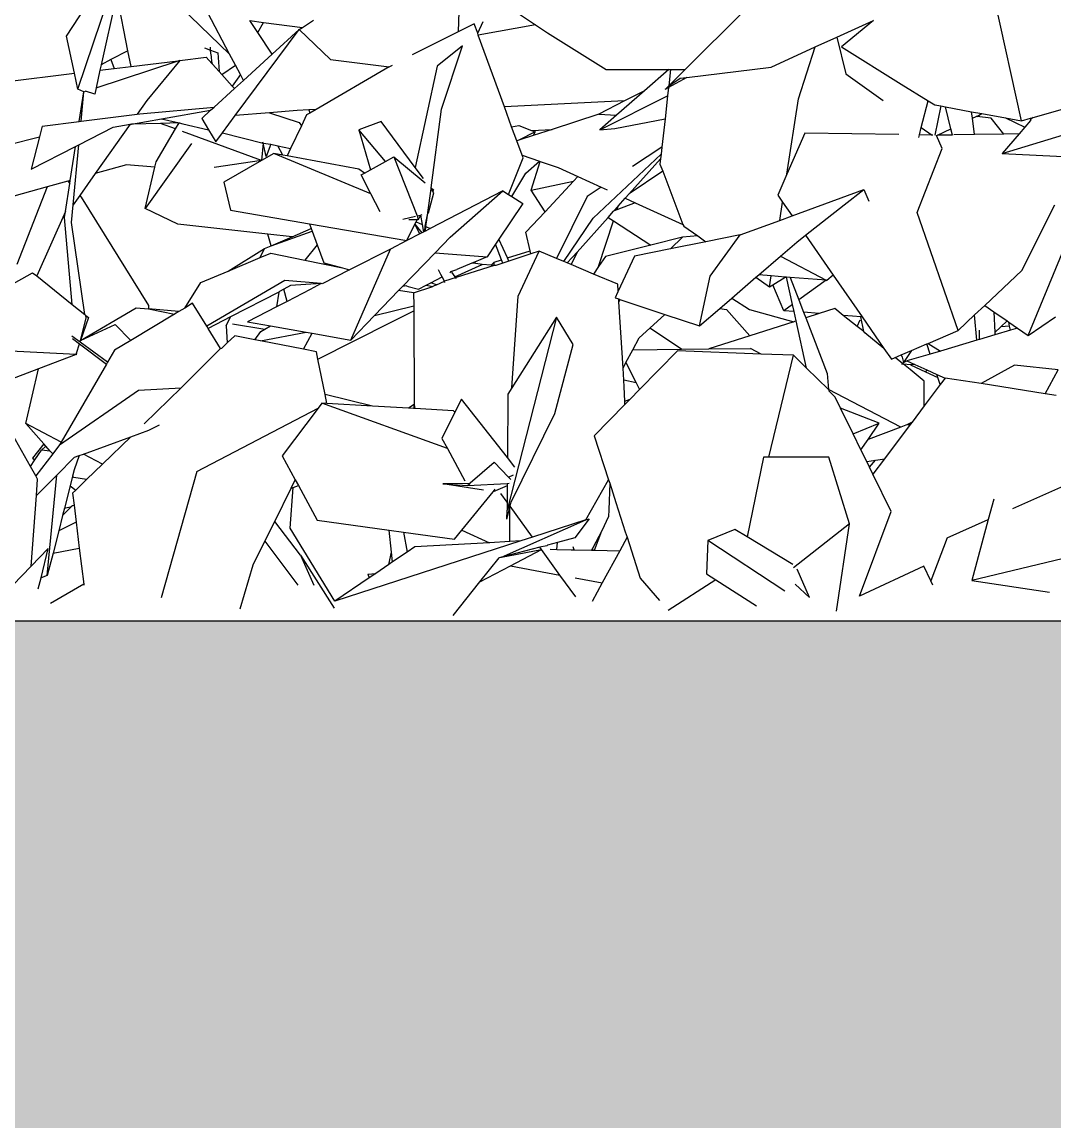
# Model space of a CAD drawing. Header units: metres. Extents: x -175 to 101, y -7 to 93.
# Drawn here: x 9.3004 to 9.348, y 0.7757 to 0.8264 of the extents above; entities that cross this region are included whole.
import ezdxf

# ---------------------------------------------------------------- set-up
doc = ezdxf.new("R2010")
doc.units = ezdxf.units.M

# ---------------------------------------------------------------- blocks, each defined once
blk = doc.blocks.new('caja1')
at = {"true_color": 0xffffff}
h = blk.add_hatch(color=7, dxfattribs=at)
h.dxf.hatch_style = 1
h.paths.add_polyline_path([(-5.701762, 1.398779), (-6.201762, 1.398779), (-6.201762, 1.348779), (-6.181762, 1.348779), (-5.721762, 1.348779), (-5.701762, 1.348779)])
h.paths.add_polyline_path([(-5.721762, 1.348779), (-6.181762, 1.348779), (-6.181762, 1.148779), (-5.721762, 1.148779)])
h.paths.add_polyline_path([(-6.12612, 1.213515), (-6.120943, 1.209542), (-6.11697, 1.204364), (-6.114472, 1.198335), (-6.11362, 1.191864), (-6.114472, 1.185394), (-6.11697, 1.179364), (-6.120943, 1.174186), (-6.12612, 1.170214), (-6.13215, 1.167716), (-6.13862, 1.166864), (-6.145091, 1.167716), (-6.15112, 1.170214), (-6.156298, 1.174186), (-6.160271, 1.179364), (-6.162768, 1.185394), (-6.16362, 1.191864), (-6.162768, 1.198335), (-6.160271, 1.204364), (-6.156298, 1.209542), (-6.15112, 1.213515), (-6.145091, 1.216012), (-6.13862, 1.216864), (-6.13215, 1.216012)], flags=16)
h.paths.add_polyline_path([(-6.127717, 1.20797), (-6.124048, 1.204631), (-6.121369, 1.200457), (-6.119861, 1.195732), (-6.119628, 1.190777), (-6.120685, 1.185931), (-6.12296, 1.181524), (-6.126299, 1.177856), (-6.130473, 1.175176), (-6.135198, 1.173669), (-6.140153, 1.173435), (-6.144999, 1.174492), (-6.149406, 1.176768), (-6.153074, 1.180106), (-6.155754, 1.18428), (-6.157261, 1.189005), (-6.157495, 1.19396), (-6.156438, 1.198806), (-6.154162, 1.203213), (-6.150824, 1.206882), (-6.14665, 1.209561), (-6.141925, 1.211069), (-6.13697, 1.211302), (-6.132124, 1.210245)], flags=0)
blk.add_line((-6.201762, 1.398779), (-5.701762, 1.398779))
blk = doc.blocks.new('verdurita}')
for p, q in [((-6.122394, 0.851111), (-6.12028, 0.857375)), ((-6.120176, 0.857347), (-6.115398, 0.852724)), ((-6.122925, 0.85355), (-6.120837, 0.856747)), ((-6.120592, 0.855485), (-6.121318, 0.852236)), ((-6.120086, 0.852881), (-6.120592, 0.855485)), ((-6.078875, 0.849644), (-6.080092, 0.855144)), ((-6.115398, 0.852724), (-6.116404, 0.854628)), ((-6.104828, 0.854689), (-6.104856, 0.853755)), ((-6.102353, 0.854781), (-6.101282, 0.854076)), ((-6.094383, 0.852017), (-6.091653, 0.854736)), ((-6.114096, 0.853719), (-6.114461, 0.85427)), ((-6.114461, 0.85427), (-6.11383, 0.854189)), ((-6.114096, 0.853719), (-6.11383, 0.854189)), ((-6.11383, 0.854189), (-6.112037, 0.853958)), ((-6.112183, 0.853863), (-6.112037, 0.853958)), ((-6.112037, 0.853958), (-6.111524, 0.854293)), ((-6.104121, 0.854122), (-6.104856, 0.853755)), ((-6.103953, 0.853687), (-6.104121, 0.854122)), ((-6.103953, 0.853687), (-6.103696, 0.854223)), ((-6.101282, 0.854076), (-6.10393, 0.853598)), ((-6.101282, 0.854076), (-6.10073, 0.853712)), ((-6.087398, 0.853505), (-6.085706, 0.854278)), ((-6.085706, 0.854278), (-6.087179, 0.853058)), ((-6.122553, 0.851838), (-6.122925, 0.85355)), ((-6.115138, 0.849887), (-6.112183, 0.853863)), ((-6.113435, 0.85272), (-6.114096, 0.853719)), ((-6.113435, 0.85272), (-6.112183, 0.853863)), ((-6.112183, 0.853863), (-6.110742, 0.852483)), ((-6.104856, 0.853755), (-6.106978, 0.852696)), ((-6.10393, 0.853598), (-6.103953, 0.853687)), ((-6.102716, 0.8503), (-6.10393, 0.853598)), ((-6.10073, 0.853712), (-6.098035, 0.85201)), ((-6.088383, 0.853055), (-6.087398, 0.853505)), ((-6.087398, 0.853505), (-6.086975, 0.851814)), ((-6.120086, 0.852881), (-6.120881, 0.852473)), ((-6.119945, 0.852154), (-6.120086, 0.852881)), ((-6.116553, 0.85301), (-6.116283, 0.852909)), ((-6.116283, 0.852909), (-6.116274, 0.853038)), ((-6.116264, 0.852767), (-6.116283, 0.852909)), ((-6.116283, 0.852909), (-6.115934, 0.852777)), ((-6.104653, 0.853107), (-6.105821, 0.852162)), ((-6.105618, 0.850178), (-6.104653, 0.853107)), ((-6.090426, 0.852122), (-6.088383, 0.853055)), ((-6.089158, 0.850655), (-6.088383, 0.853055)), ((-6.087179, 0.853058), (-6.084417, 0.851342)), ((-6.121556, 0.851172), (-6.117765, 0.852419)), ((-6.120881, 0.852473), (-6.121318, 0.852236)), ((-6.120881, 0.852473), (-6.120726, 0.85206)), ((-6.119945, 0.852154), (-6.117765, 0.852419)), ((-6.117695, 0.852427), (-6.119211, 0.850587)), ((-6.117765, 0.852419), (-6.117678, 0.852448)), ((-6.117695, 0.852427), (-6.116475, 0.852576)), ((-6.117678, 0.852448), (-6.117695, 0.852427)), ((-6.116475, 0.852576), (-6.116211, 0.852285)), ((-6.116237, 0.852621), (-6.116264, 0.852767)), ((-6.116212, 0.85237), (-6.116237, 0.852621)), ((-6.115934, 0.852777), (-6.115884, 0.851925)), ((-6.115126, 0.85221), (-6.115398, 0.852724)), ((-6.114758, 0.851513), (-6.113435, 0.85272)), ((-6.110742, 0.852483), (-6.108032, 0.852133)), ((-6.121375, 0.851981), (-6.121556, 0.851172)), ((-6.121318, 0.852236), (-6.121375, 0.851981)), ((-6.121375, 0.851981), (-6.120726, 0.85206)), ((-6.120726, 0.85206), (-6.119945, 0.852154)), ((-6.116193, 0.852265), (-6.116212, 0.85237)), ((-6.116211, 0.852285), (-6.116193, 0.852265)), ((-6.116193, 0.852265), (-6.115884, 0.851925)), ((-6.115884, 0.851925), (-6.115758, 0.851786)), ((-6.115758, 0.851786), (-6.115126, 0.85221)), ((-6.114899, 0.851779), (-6.115126, 0.85221)), ((-6.108032, 0.852133), (-6.111411, 0.85017)), ((-6.108032, 0.852133), (-6.107877, 0.852216)), ((-6.105821, 0.852162), (-6.106832, 0.847498)), ((-6.098035, 0.85201), (-6.095142, 0.852015)), ((-6.095142, 0.852015), (-6.096263, 0.851034)), ((-6.095145, 0.851257), (-6.094383, 0.852017)), ((-6.095061, 0.852016), (-6.095145, 0.851257)), ((-6.095142, 0.852015), (-6.095061, 0.852016)), ((-6.095061, 0.852016), (-6.094383, 0.852017)), ((-6.094305, 0.851651), (-6.090426, 0.852122)), ((-6.125759, 0.851449), (-6.122553, 0.851838)), ((-6.122394, 0.851111), (-6.122553, 0.851838)), ((-6.115758, 0.851786), (-6.115274, 0.851252)), ((-6.114899, 0.851779), (-6.115274, 0.851252)), ((-6.115169, 0.851137), (-6.114758, 0.851513)), ((-6.114758, 0.851513), (-6.114899, 0.851779)), ((-6.094305, 0.851651), (-6.095154, 0.851178)), ((-6.095145, 0.851257), (-6.094611, 0.851614)), ((-6.094611, 0.851614), (-6.094305, 0.851651)), ((-6.086975, 0.851814), (-6.085247, 0.850588)), ((-6.122115, 0.850988), (-6.122394, 0.851111)), ((-6.122328, 0.849616), (-6.122115, 0.850988)), ((-6.122243, 0.849627), (-6.122115, 0.850988)), ((-6.122115, 0.850988), (-6.122049, 0.85101)), ((-6.12162, 0.850884), (-6.122049, 0.85101)), ((-6.121556, 0.851172), (-6.12162, 0.850884)), ((-6.11611, 0.850279), (-6.115169, 0.851137)), ((-6.115274, 0.851252), (-6.115169, 0.851137)), ((-6.096263, 0.851034), (-6.097547, 0.84991)), ((-6.096263, 0.851034), (-6.097177, 0.850563)), ((-6.095314, 0.851088), (-6.095145, 0.851257)), ((-6.095154, 0.851178), (-6.095314, 0.851088)), ((-6.095154, 0.851178), (-6.095196, 0.850799)), ((-6.084417, 0.851342), (-6.083186, 0.850577)), ((-6.119211, 0.850587), (-6.119656, 0.849956)), ((-6.097177, 0.850563), (-6.102716, 0.8503)), ((-6.097177, 0.850563), (-6.098366, 0.849951)), ((-6.098326, 0.849229), (-6.095196, 0.850799)), ((-6.095196, 0.850799), (-6.095314, 0.849738)), ((-6.089695, 0.847191), (-6.089158, 0.850655)), ((-6.083496, 0.849347), (-6.083186, 0.850577)), ((-6.083186, 0.850577), (-6.082875, 0.850384)), ((-6.082875, 0.850384), (-6.082595, 0.850333)), ((-6.078338, 0.8498), (-6.075904, 0.850504)), ((-6.122243, 0.849627), (-6.119656, 0.849956)), ((-6.119656, 0.849956), (-6.119539, 0.849971)), ((-6.119539, 0.849971), (-6.11611, 0.850279)), ((-6.118535, 0.849739), (-6.116271, 0.850132)), ((-6.116683, 0.849756), (-6.116271, 0.850132)), ((-6.116271, 0.850132), (-6.11611, 0.850279)), ((-6.11573, 0.849091), (-6.115138, 0.849887)), ((-6.11355, 0.850022), (-6.115138, 0.849887)), ((-6.112285, 0.85013), (-6.11355, 0.850022)), ((-6.11355, 0.850022), (-6.112192, 0.849565)), ((-6.111746, 0.850155), (-6.112285, 0.85013)), ((-6.111844, 0.84992), (-6.112083, 0.849421)), ((-6.111695, 0.85), (-6.111844, 0.84992)), ((-6.111411, 0.85017), (-6.111746, 0.850155)), ((-6.111746, 0.850155), (-6.111695, 0.85)), ((-6.111411, 0.85017), (-6.111695, 0.85)), ((-6.106102, 0.846558), (-6.105618, 0.850178)), ((-6.102389, 0.849378), (-6.102716, 0.8503)), ((-6.098366, 0.849951), (-6.100517, 0.849254)), ((-6.098366, 0.849951), (-6.097547, 0.84991)), ((-6.097547, 0.84991), (-6.098326, 0.849229)), ((-6.082595, 0.850333), (-6.082878, 0.848979)), ((-6.082595, 0.850333), (-6.082384, 0.850293)), ((-6.082136, 0.849284), (-6.082384, 0.850293)), ((-6.082384, 0.850293), (-6.081175, 0.85007)), ((-6.081135, 0.849769), (-6.081175, 0.85007)), ((-6.081175, 0.85007), (-6.080697, 0.849981)), ((-6.081135, 0.849769), (-6.080967, 0.84985)), ((-6.080935, 0.849847), (-6.080967, 0.84985)), ((-6.080935, 0.849847), (-6.080697, 0.849981)), ((-6.080276, 0.849774), (-6.080935, 0.849847)), ((-6.080697, 0.849981), (-6.079607, 0.84978)), ((-6.124038, 0.849398), (-6.124163, 0.848908)), ((-6.124038, 0.849398), (-6.122328, 0.849616)), ((-6.122345, 0.848544), (-6.120763, 0.849353)), ((-6.122328, 0.849616), (-6.122243, 0.849627)), ((-6.119987, 0.849487), (-6.121591, 0.847213)), ((-6.120763, 0.849353), (-6.119987, 0.849487)), ((-6.119987, 0.849487), (-6.11992, 0.849499)), ((-6.11992, 0.849499), (-6.118535, 0.849739)), ((-6.118588, 0.849531), (-6.11992, 0.849499)), ((-6.117727, 0.849552), (-6.118588, 0.849531)), ((-6.117889, 0.849274), (-6.118588, 0.849531)), ((-6.118535, 0.849739), (-6.117727, 0.849552)), ((-6.117889, 0.849274), (-6.117727, 0.849552)), ((-6.117727, 0.849552), (-6.117559, 0.849514)), ((-6.117559, 0.849514), (-6.116374, 0.84924)), ((-6.116683, 0.849756), (-6.116374, 0.84924)), ((-6.112083, 0.849421), (-6.112588, 0.848365)), ((-6.112192, 0.849565), (-6.112083, 0.849421)), ((-6.1084, 0.849616), (-6.109438, 0.849236)), ((-6.106832, 0.847498), (-6.1084, 0.849616)), ((-6.102389, 0.849378), (-6.102061, 0.84943)), ((-6.102151, 0.848725), (-6.102389, 0.849378)), ((-6.102061, 0.84943), (-6.101478, 0.849203)), ((-6.097625, 0.8493), (-6.095314, 0.849738)), ((-6.095314, 0.849738), (-6.09546, 0.848435)), ((-6.083585, 0.848997), (-6.083496, 0.849347)), ((-6.083496, 0.849347), (-6.082988, 0.848987)), ((-6.081034, 0.849013), (-6.081135, 0.849769)), ((-6.079695, 0.849035), (-6.080276, 0.849774)), ((-6.079761, 0.848138), (-6.07448, 0.849765)), ((-6.079607, 0.84978), (-6.078715, 0.84936)), ((-6.079607, 0.84978), (-6.078875, 0.849644)), ((-6.078715, 0.84936), (-6.078983, 0.849047)), ((-6.078875, 0.849644), (-6.078463, 0.849763)), ((-6.078455, 0.849663), (-6.078715, 0.84936)), ((-6.078463, 0.849763), (-6.078338, 0.8498)), ((-6.078463, 0.849763), (-6.078459, 0.849711)), ((-6.078338, 0.8498), (-6.078459, 0.849711)), ((-6.078459, 0.849711), (-6.078455, 0.849663)), ((-6.125621, 0.848547), (-6.124163, 0.848908)), ((-6.124163, 0.848908), (-6.124542, 0.84742)), ((-6.118792, 0.847763), (-6.117889, 0.849274)), ((-6.113931, 0.847816), (-6.117566, 0.849155)), ((-6.116374, 0.84924), (-6.116037, 0.848678)), ((-6.116037, 0.848678), (-6.11573, 0.849091)), ((-6.11573, 0.849091), (-6.113851, 0.848614)), ((-6.108213, 0.847771), (-6.109438, 0.849236)), ((-6.109438, 0.849236), (-6.108906, 0.847387)), ((-6.101301, 0.849135), (-6.102064, 0.848753)), ((-6.101395, 0.84897), (-6.102064, 0.848753)), ((-6.101478, 0.849203), (-6.100517, 0.849254)), ((-6.101478, 0.849203), (-6.101301, 0.849135)), ((-6.100517, 0.849254), (-6.101395, 0.84897)), ((-6.101301, 0.849135), (-6.101395, 0.84897)), ((-6.098326, 0.849229), (-6.097625, 0.8493)), ((-6.088871, 0.849086), (-6.089695, 0.847191)), ((-6.084527, 0.849013), (-6.088871, 0.849086)), ((-6.083614, 0.848881), (-6.083585, 0.848997)), ((-6.082988, 0.848987), (-6.083585, 0.848997)), ((-6.082957, 0.848986), (-6.082988, 0.848987)), ((-6.082797, 0.84897), (-6.082753, 0.848985)), ((-6.082539, 0.848371), (-6.082797, 0.84897)), ((-6.082753, 0.848985), (-6.082136, 0.849284)), ((-6.082063, 0.848986), (-6.082753, 0.848985)), ((-6.082063, 0.848986), (-6.082136, 0.849284)), ((-6.081034, 0.849013), (-6.082001, 0.848997)), ((-6.079695, 0.849035), (-6.081034, 0.849013)), ((-6.078983, 0.849047), (-6.079761, 0.848138)), ((-6.078983, 0.849047), (-6.079695, 0.849035)), ((-6.124542, 0.84742), (-6.122507, 0.848461)), ((-6.12275, 0.846893), (-6.122507, 0.848461)), ((-6.122607, 0.845773), (-6.122345, 0.848544)), ((-6.122507, 0.848461), (-6.122345, 0.848544)), ((-6.117156, 0.848606), (-6.119291, 0.845606)), ((-6.113851, 0.848614), (-6.113931, 0.847816)), ((-6.113851, 0.848614), (-6.113859, 0.848659)), ((-6.113715, 0.848008), (-6.113851, 0.848614)), ((-6.113851, 0.848614), (-6.113494, 0.848575)), ((-6.113494, 0.848575), (-6.113715, 0.848008)), ((-6.113494, 0.848575), (-6.113167, 0.848499)), ((-6.112935, 0.848061), (-6.113167, 0.848499)), ((-6.113167, 0.848499), (-6.112588, 0.848365)), ((-6.112588, 0.848365), (-6.11275, 0.848027)), ((-6.102064, 0.848753), (-6.102151, 0.848725)), ((-6.101908, 0.84806), (-6.102151, 0.848725)), ((-6.09546, 0.848435), (-6.096815, 0.847541)), ((-6.09546, 0.848435), (-6.095496, 0.848111)), ((-6.083685, 0.845417), (-6.082539, 0.848371)), ((-6.113931, 0.847816), (-6.116105, 0.847503)), ((-6.113931, 0.847816), (-6.11567, 0.846827)), ((-6.113364, 0.848139), (-6.113931, 0.847816)), ((-6.108877, 0.846275), (-6.113364, 0.848139)), ((-6.112935, 0.848061), (-6.113364, 0.848139)), ((-6.11275, 0.848027), (-6.112935, 0.848061)), ((-6.109433, 0.847423), (-6.11275, 0.848027)), ((-6.108213, 0.847771), (-6.107822, 0.847988)), ((-6.107822, 0.847988), (-6.106748, 0.845272)), ((-6.107822, 0.847988), (-6.106464, 0.84686)), ((-6.102529, 0.846248), (-6.101862, 0.847935)), ((-6.101908, 0.84806), (-6.101098, 0.847781)), ((-6.101862, 0.847935), (-6.101908, 0.84806)), ((-6.098632, 0.845157), (-6.095496, 0.848111)), ((-6.096964, 0.846286), (-6.095519, 0.847901)), ((-6.095519, 0.847901), (-6.095547, 0.847655)), ((-6.095496, 0.848111), (-6.095519, 0.847901)), ((-6.079761, 0.848138), (-6.076625, 0.847981)), ((-6.120147, 0.847612), (-6.121591, 0.847213)), ((-6.118849, 0.847518), (-6.120147, 0.847612)), ((-6.119291, 0.845606), (-6.118849, 0.847518)), ((-6.118849, 0.847518), (-6.118792, 0.847763)), ((-6.10918, 0.847235), (-6.109433, 0.847423)), ((-6.10918, 0.847235), (-6.108906, 0.847387)), ((-6.108906, 0.847387), (-6.108213, 0.847771)), ((-6.106456, 0.84699), (-6.106832, 0.847498)), ((-6.101736, 0.847242), (-6.101098, 0.847781)), ((-6.101491, 0.846445), (-6.101067, 0.847771)), ((-6.101098, 0.847781), (-6.101067, 0.847771)), ((-6.101067, 0.847771), (-6.100248, 0.847489)), ((-6.100248, 0.847489), (-6.099339, 0.847076)), ((-6.095421, 0.84733), (-6.096964, 0.846286)), ((-6.095547, 0.847655), (-6.095421, 0.84733)), ((-6.095421, 0.84733), (-6.094487, 0.844873)), ((-6.122866, 0.846861), (-6.123817, 0.846598)), ((-6.12275, 0.846893), (-6.122866, 0.846861)), ((-6.122866, 0.846861), (-6.122772, 0.846751)), ((-6.122772, 0.846751), (-6.12275, 0.846893)), ((-6.121591, 0.847213), (-6.122305, 0.846202)), ((-6.11567, 0.846827), (-6.115356, 0.845527)), ((-6.109333, 0.84715), (-6.10918, 0.847235)), ((-6.108877, 0.846275), (-6.109333, 0.84715)), ((-6.106464, 0.84686), (-6.10638, 0.84679)), ((-6.102386, 0.846156), (-6.101736, 0.847242)), ((-6.101491, 0.846445), (-6.099542, 0.846858)), ((-6.100847, 0.845458), (-6.099542, 0.846858)), ((-6.099542, 0.846858), (-6.099339, 0.847076)), ((-6.099339, 0.847076), (-6.098263, 0.846587)), ((-6.089695, 0.847191), (-6.090116, 0.846222)), ((-6.123817, 0.846598), (-6.125347, 0.846176)), ((-6.123817, 0.846598), (-6.125214, 0.843016)), ((-6.122973, 0.84546), (-6.122772, 0.846751)), ((-6.106253, 0.845427), (-6.106107, 0.846518)), ((-6.10623, 0.845399), (-6.105971, 0.846334)), ((-6.102801, 0.846422), (-6.106145, 0.844683)), ((-6.106107, 0.846518), (-6.106102, 0.846558)), ((-6.106027, 0.84641), (-6.106107, 0.846518)), ((-6.106102, 0.846558), (-6.105996, 0.84647)), ((-6.105996, 0.84647), (-6.106027, 0.84641)), ((-6.105971, 0.846334), (-6.106027, 0.84641)), ((-6.105221, 0.84428), (-6.102801, 0.846422)), ((-6.102801, 0.846422), (-6.102529, 0.846248)), ((-6.100847, 0.845458), (-6.101491, 0.846445)), ((-6.098263, 0.846587), (-6.098902, 0.846166)), ((-6.098263, 0.846587), (-6.097985, 0.846461)), ((-6.089455, 0.845268), (-6.086147, 0.846477)), ((-6.087055, 0.845767), (-6.086147, 0.846477)), ((-6.086147, 0.846477), (-6.085909, 0.845943)), ((-6.122305, 0.846202), (-6.122607, 0.845773)), ((-6.122305, 0.846202), (-6.122246, 0.846133)), ((-6.122246, 0.846133), (-6.119137, 0.841132)), ((-6.108446, 0.845447), (-6.108877, 0.846275)), ((-6.10188, 0.84583), (-6.102979, 0.844184)), ((-6.102529, 0.846248), (-6.102386, 0.846156)), ((-6.102386, 0.846156), (-6.10188, 0.84583)), ((-6.098902, 0.846166), (-6.100315, 0.843302)), ((-6.096686, 0.845872), (-6.097537, 0.845538)), ((-6.097481, 0.845708), (-6.097147, 0.846081)), ((-6.097147, 0.846081), (-6.096964, 0.846286)), ((-6.097147, 0.846081), (-6.096686, 0.845872)), ((-6.096686, 0.845872), (-6.094487, 0.844873)), ((-6.090116, 0.846222), (-6.089895, 0.845903)), ((-6.090026, 0.845059), (-6.089895, 0.845903)), ((-6.089895, 0.845903), (-6.089455, 0.845268)), ((-6.122973, 0.84546), (-6.124286, 0.842496)), ((-6.123014, 0.845196), (-6.122973, 0.84546)), ((-6.122684, 0.844962), (-6.122607, 0.845773)), ((-6.117791, 0.844881), (-6.119291, 0.845606)), ((-6.115356, 0.845527), (-6.111713, 0.844901)), ((-6.106748, 0.845272), (-6.106587, 0.845303)), ((-6.106587, 0.845303), (-6.1067, 0.84508)), ((-6.106587, 0.845303), (-6.106518, 0.845329)), ((-6.106587, 0.845303), (-6.106512, 0.84486)), ((-6.106376, 0.844788), (-6.106257, 0.845393)), ((-6.10634, 0.844777), (-6.106257, 0.845393)), ((-6.106257, 0.845393), (-6.106253, 0.845427)), ((-6.106257, 0.845393), (-6.10623, 0.845399)), ((-6.10623, 0.845399), (-6.106253, 0.845427)), ((-6.101729, 0.84451), (-6.100847, 0.845458)), ((-6.097939, 0.845196), (-6.097686, 0.845479)), ((-6.097686, 0.845479), (-6.097481, 0.845708)), ((-6.097537, 0.845538), (-6.097686, 0.845479)), ((-6.097537, 0.845538), (-6.097481, 0.845708)), ((-6.088836, 0.844376), (-6.087055, 0.845767)), ((-6.081796, 0.839983), (-6.083685, 0.845417)), ((-6.078858, 0.842748), (-6.077337, 0.845779)), ((-6.122658, 0.841179), (-6.123014, 0.845196)), ((-6.122074, 0.840713), (-6.122684, 0.844962)), ((-6.113628, 0.844426), (-6.117791, 0.844881)), ((-6.111713, 0.844901), (-6.107218, 0.844128)), ((-6.111713, 0.844901), (-6.111632, 0.84468)), ((-6.107405, 0.84511), (-6.106825, 0.845253)), ((-6.107218, 0.844128), (-6.106852, 0.844878)), ((-6.106753, 0.845081), (-6.107134, 0.845086)), ((-6.106852, 0.844878), (-6.106795, 0.844997)), ((-6.106622, 0.844434), (-6.106852, 0.844878)), ((-6.106852, 0.844878), (-6.106531, 0.844482)), ((-6.106795, 0.844997), (-6.106753, 0.845081)), ((-6.106795, 0.844997), (-6.106512, 0.84486)), ((-6.1067, 0.84508), (-6.106753, 0.845081)), ((-6.106748, 0.845272), (-6.1067, 0.84508)), ((-6.106512, 0.84486), (-6.106455, 0.844521)), ((-6.106391, 0.844555), (-6.106376, 0.844788)), ((-6.106368, 0.844567), (-6.10634, 0.844777)), ((-6.10634, 0.844777), (-6.106145, 0.844683)), ((-6.099978, 0.84316), (-6.098632, 0.845157)), ((-6.099372, 0.843595), (-6.097939, 0.845196)), ((-6.098381, 0.842933), (-6.097698, 0.845039)), ((-6.097939, 0.845196), (-6.097698, 0.845039)), ((-6.097698, 0.845039), (-6.095976, 0.843916)), ((-6.094487, 0.844873), (-6.094441, 0.844796)), ((-6.094441, 0.844796), (-6.093799, 0.844339)), ((-6.091853, 0.844391), (-6.090026, 0.845059)), ((-6.090026, 0.845059), (-6.089455, 0.845268)), ((-6.113475, 0.84389), (-6.113628, 0.844426)), ((-6.112509, 0.844304), (-6.113628, 0.844426)), ((-6.113475, 0.84389), (-6.111586, 0.844553)), ((-6.113475, 0.84389), (-6.112509, 0.844304)), ((-6.112509, 0.844304), (-6.111632, 0.84468)), ((-6.111632, 0.84468), (-6.111586, 0.844553)), ((-6.111586, 0.844553), (-6.111359, 0.843933)), ((-6.106622, 0.844434), (-6.107218, 0.844128)), ((-6.106531, 0.844482), (-6.106622, 0.844434)), ((-6.106455, 0.844521), (-6.106531, 0.844482)), ((-6.106391, 0.844555), (-6.106455, 0.844521)), ((-6.106368, 0.844567), (-6.106391, 0.844555)), ((-6.106145, 0.844683), (-6.106368, 0.844567)), ((-6.105913, 0.843565), (-6.105221, 0.84428)), ((-6.10153, 0.843649), (-6.101729, 0.84451)), ((-6.094512, 0.844279), (-6.095976, 0.843916)), ((-6.094512, 0.844279), (-6.095057, 0.843745)), ((-6.093799, 0.844339), (-6.094512, 0.844279)), ((-6.093799, 0.844339), (-6.093426, 0.844074)), ((-6.091853, 0.844391), (-6.093426, 0.844074)), ((-6.093231, 0.84248), (-6.091853, 0.844391)), ((-6.089243, 0.844058), (-6.088836, 0.844376)), ((-6.088836, 0.844376), (-6.087556, 0.842529)), ((-6.115461, 0.842723), (-6.113784, 0.843757)), ((-6.113992, 0.843339), (-6.113784, 0.843757)), ((-6.113784, 0.843757), (-6.113475, 0.84389)), ((-6.111359, 0.843933), (-6.111934, 0.843223)), ((-6.111359, 0.843933), (-6.111058, 0.843107)), ((-6.107218, 0.844128), (-6.10798, 0.843728)), ((-6.103128, 0.843961), (-6.103519, 0.843376)), ((-6.102979, 0.844184), (-6.103128, 0.843961)), ((-6.102856, 0.843239), (-6.103128, 0.843961)), ((-6.102581, 0.843325), (-6.102979, 0.844184)), ((-6.095976, 0.843916), (-6.098064, 0.843397)), ((-6.093426, 0.844074), (-6.095057, 0.843745)), ((-6.089991, 0.843412), (-6.089243, 0.844058)), ((-6.078572, 0.839756), (-6.076701, 0.844259)), ((-6.115461, 0.842723), (-6.113992, 0.843339)), ((-6.113992, 0.843339), (-6.1135, 0.843545)), ((-6.1135, 0.843545), (-6.111934, 0.843223)), ((-6.10798, 0.843728), (-6.10987, 0.842774)), ((-6.10981, 0.839535), (-6.10798, 0.843728)), ((-6.107421, 0.842006), (-6.105913, 0.843565)), ((-6.105913, 0.843565), (-6.103519, 0.843376)), ((-6.103519, 0.843376), (-6.104107, 0.843133)), ((-6.102581, 0.843325), (-6.10153, 0.843649)), ((-6.102514, 0.843181), (-6.102581, 0.843325)), ((-6.1015, 0.843519), (-6.102514, 0.843181)), ((-6.102081, 0.841561), (-6.101123, 0.843645)), ((-6.1015, 0.843519), (-6.10153, 0.843649)), ((-6.101123, 0.843645), (-6.1015, 0.843519)), ((-6.100315, 0.843302), (-6.101123, 0.843645)), ((-6.099978, 0.84316), (-6.100315, 0.843302)), ((-6.099821, 0.843093), (-6.099372, 0.843595)), ((-6.099372, 0.843595), (-6.099645, 0.843019)), ((-6.098064, 0.843397), (-6.098381, 0.842933)), ((-6.096728, 0.843408), (-6.097475, 0.841791)), ((-6.095057, 0.843745), (-6.096728, 0.843408)), ((-6.09099, 0.842548), (-6.089991, 0.843412)), ((-6.089991, 0.843412), (-6.087882, 0.842303)), ((-6.111934, 0.843223), (-6.110197, 0.842866)), ((-6.10987, 0.842774), (-6.111132, 0.842137)), ((-6.111058, 0.843107), (-6.110197, 0.842866)), ((-6.110197, 0.842866), (-6.10987, 0.842774)), ((-6.105651, 0.842557), (-6.105766, 0.842778)), ((-6.103198, 0.842984), (-6.105491, 0.842247)), ((-6.105192, 0.842698), (-6.104922, 0.842797)), ((-6.105013, 0.84246), (-6.103743, 0.843026)), ((-6.104224, 0.843085), (-6.104922, 0.842797)), ((-6.104107, 0.843133), (-6.104224, 0.843085)), ((-6.104048, 0.843064), (-6.104224, 0.843085)), ((-6.104048, 0.843064), (-6.104107, 0.843133)), ((-6.103743, 0.843026), (-6.104048, 0.843064)), ((-6.103336, 0.842995), (-6.103743, 0.843026)), ((-6.103336, 0.842995), (-6.103198, 0.843134)), ((-6.103198, 0.842984), (-6.103336, 0.842995)), ((-6.103198, 0.843134), (-6.102856, 0.843239)), ((-6.103198, 0.842984), (-6.103198, 0.843134)), ((-6.103123, 0.842978), (-6.103198, 0.842984)), ((-6.102798, 0.843086), (-6.103123, 0.842978)), ((-6.102798, 0.843086), (-6.102856, 0.843239)), ((-6.102514, 0.843181), (-6.102798, 0.843086)), ((-6.099821, 0.843093), (-6.099978, 0.84316)), ((-6.099645, 0.843019), (-6.099821, 0.843093)), ((-6.098619, 0.842584), (-6.099645, 0.843019)), ((-6.098381, 0.842933), (-6.098619, 0.842584)), ((-6.080571, 0.841135), (-6.078858, 0.842748)), ((-6.125609, 0.842003), (-6.124492, 0.842644)), ((-6.124492, 0.842644), (-6.124286, 0.842496)), ((-6.124286, 0.842496), (-6.122658, 0.841179)), ((-6.116724, 0.842193), (-6.115461, 0.842723)), ((-6.112843, 0.842291), (-6.116453, 0.840185)), ((-6.111179, 0.842142), (-6.112843, 0.842291)), ((-6.106124, 0.842175), (-6.105595, 0.842448)), ((-6.105849, 0.842087), (-6.105491, 0.842247)), ((-6.105595, 0.842448), (-6.105651, 0.842557)), ((-6.105491, 0.842247), (-6.105595, 0.842448)), ((-6.105465, 0.842198), (-6.105491, 0.842247)), ((-6.105225, 0.84264), (-6.105192, 0.842698)), ((-6.10517, 0.842669), (-6.105013, 0.84246)), ((-6.105013, 0.84246), (-6.104946, 0.842371)), ((-6.097495, 0.842109), (-6.098619, 0.842584)), ((-6.093719, 0.840191), (-6.093231, 0.84248)), ((-6.092233, 0.841475), (-6.091121, 0.842435)), ((-6.091121, 0.842435), (-6.09099, 0.842548)), ((-6.091121, 0.842435), (-6.090501, 0.841994)), ((-6.090423, 0.842501), (-6.09099, 0.842548)), ((-6.090501, 0.841994), (-6.090423, 0.842501)), ((-6.089768, 0.842446), (-6.090423, 0.842501)), ((-6.090346, 0.84209), (-6.089768, 0.842446)), ((-6.089708, 0.842441), (-6.089768, 0.842446)), ((-6.089435, 0.841181), (-6.089708, 0.842441)), ((-6.089541, 0.842428), (-6.089708, 0.842441)), ((-6.089541, 0.842428), (-6.089144, 0.841391)), ((-6.087882, 0.842303), (-6.089541, 0.842428)), ((-6.087882, 0.842303), (-6.089144, 0.841391)), ((-6.087882, 0.842303), (-6.087851, 0.842287)), ((-6.087556, 0.842529), (-6.087851, 0.842287)), ((-6.087556, 0.842529), (-6.086226, 0.840609)), ((-6.117466, 0.841017), (-6.116724, 0.842193)), ((-6.113123, 0.841753), (-6.11535, 0.840609)), ((-6.113123, 0.841753), (-6.113238, 0.841066)), ((-6.113098, 0.841784), (-6.113123, 0.841753)), ((-6.112902, 0.841886), (-6.113098, 0.841784)), ((-6.112589, 0.842049), (-6.112902, 0.841886)), ((-6.11274, 0.84132), (-6.112902, 0.841886)), ((-6.111675, 0.841863), (-6.11274, 0.84132)), ((-6.111179, 0.842142), (-6.112589, 0.842049)), ((-6.111179, 0.842142), (-6.111675, 0.841863)), ((-6.111132, 0.842137), (-6.111179, 0.842142)), ((-6.108718, 0.840664), (-6.107601, 0.84182)), ((-6.107601, 0.84182), (-6.107421, 0.842006)), ((-6.106911, 0.841716), (-6.107601, 0.84182)), ((-6.107232, 0.842036), (-6.107421, 0.842006)), ((-6.107232, 0.842036), (-6.107157, 0.842015)), ((-6.107157, 0.842015), (-6.106687, 0.841883)), ((-6.106911, 0.841716), (-6.10603, 0.842009)), ((-6.106687, 0.841883), (-6.106326, 0.84207)), ((-6.106326, 0.84207), (-6.106124, 0.842175)), ((-6.106326, 0.84207), (-6.10603, 0.842009)), ((-6.105849, 0.842087), (-6.106124, 0.842175)), ((-6.105849, 0.842087), (-6.10603, 0.842009)), ((-6.105823, 0.842078), (-6.105849, 0.842087)), ((-6.097503, 0.841731), (-6.097616, 0.841488)), ((-6.097475, 0.841791), (-6.097495, 0.842109)), ((-6.097472, 0.841741), (-6.097475, 0.841791)), ((-6.090501, 0.841994), (-6.090346, 0.84209)), ((-6.089834, 0.840893), (-6.090346, 0.84209)), ((-6.117102, 0.841235), (-6.117466, 0.841017)), ((-6.116453, 0.840185), (-6.117102, 0.841235)), ((-6.11274, 0.84132), (-6.113238, 0.841066)), ((-6.106911, 0.841716), (-6.106905, 0.841115)), ((-6.102373, 0.83734), (-6.102081, 0.841561)), ((-6.097616, 0.841488), (-6.097453, 0.841434)), ((-6.097453, 0.841434), (-6.097402, 0.841417)), ((-6.097445, 0.841301), (-6.097453, 0.841434)), ((-6.097402, 0.841417), (-6.097445, 0.841301)), ((-6.097253, 0.838244), (-6.097445, 0.841301)), ((-6.097402, 0.841417), (-6.095317, 0.840723)), ((-6.092794, 0.84099), (-6.092233, 0.841475)), ((-6.092233, 0.841475), (-6.091421, 0.840946)), ((-6.089144, 0.841391), (-6.088926, 0.840822)), ((-6.122658, 0.841179), (-6.122074, 0.840713)), ((-6.122277, 0.839524), (-6.1197, 0.841026)), ((-6.11794, 0.840733), (-6.119959, 0.839524)), ((-6.1197, 0.841026), (-6.119139, 0.840976)), ((-6.119137, 0.841132), (-6.119139, 0.840976)), ((-6.119139, 0.840976), (-6.11794, 0.840733)), ((-6.117746, 0.84085), (-6.119139, 0.840976)), ((-6.117746, 0.84085), (-6.11794, 0.840733)), ((-6.117466, 0.841017), (-6.117746, 0.84085)), ((-6.113238, 0.841066), (-6.114575, 0.840384)), ((-6.108718, 0.840664), (-6.106905, 0.841115)), ((-6.107951, 0.840358), (-6.106903, 0.840889)), ((-6.106905, 0.841115), (-6.106903, 0.840889)), ((-6.106903, 0.840889), (-6.10689, 0.836562)), ((-6.096013, 0.840087), (-6.095317, 0.840723)), ((-6.095317, 0.840723), (-6.093719, 0.840191)), ((-6.093719, 0.840191), (-6.092794, 0.84099)), ((-6.092794, 0.84099), (-6.092478, 0.840942)), ((-6.092478, 0.840942), (-6.091404, 0.839736)), ((-6.091421, 0.840946), (-6.08938, 0.840386)), ((-6.089435, 0.841181), (-6.089834, 0.840893)), ((-6.089365, 0.840856), (-6.089834, 0.840893)), ((-6.089365, 0.840856), (-6.089435, 0.841181)), ((-6.08927, 0.840421), (-6.089365, 0.840856)), ((-6.088201, 0.840765), (-6.088926, 0.840822)), ((-6.088926, 0.840822), (-6.088827, 0.840564)), ((-6.088201, 0.840765), (-6.088827, 0.840564)), ((-6.087488, 0.840994), (-6.088201, 0.840765)), ((-6.087098, 0.840678), (-6.087488, 0.840994)), ((-6.081037, 0.840698), (-6.080571, 0.841135)), ((-6.080571, 0.841135), (-6.080143, 0.84084)), ((-6.080143, 0.84084), (-6.08011, 0.839892)), ((-6.080143, 0.84084), (-6.079537, 0.840422)), ((-6.12191, 0.840582), (-6.122277, 0.839524)), ((-6.122277, 0.839524), (-6.122009, 0.840551)), ((-6.122277, 0.839524), (-6.120678, 0.840256)), ((-6.122028, 0.840676), (-6.122074, 0.840713)), ((-6.122028, 0.840676), (-6.12191, 0.840582)), ((-6.122009, 0.840551), (-6.122028, 0.840676)), ((-6.120678, 0.840256), (-6.119959, 0.839524)), ((-6.11535, 0.840609), (-6.116382, 0.840071)), ((-6.115554, 0.8402), (-6.11535, 0.840609)), ((-6.115264, 0.840287), (-6.113773, 0.840038)), ((-6.114575, 0.840384), (-6.113513, 0.840195)), ((-6.111321, 0.838663), (-6.107951, 0.840358)), ((-6.10981, 0.839535), (-6.108718, 0.840664)), ((-6.100313, 0.840595), (-6.102602, 0.831694)), ((-6.100313, 0.840595), (-6.102373, 0.83734)), ((-6.099547, 0.839337), (-6.100313, 0.840595)), ((-6.08938, 0.840386), (-6.091404, 0.839736)), ((-6.08927, 0.840421), (-6.08938, 0.840386)), ((-6.088797, 0.838238), (-6.08927, 0.840421)), ((-6.088827, 0.840564), (-6.087841, 0.837993)), ((-6.086662, 0.840644), (-6.087098, 0.840678)), ((-6.086455, 0.840157), (-6.087098, 0.840678)), ((-6.08629, 0.840614), (-6.086662, 0.840644)), ((-6.086455, 0.840157), (-6.086315, 0.840476)), ((-6.08614, 0.839929), (-6.08629, 0.840614)), ((-6.086226, 0.840609), (-6.08629, 0.840614)), ((-6.086226, 0.840609), (-6.085216, 0.839152)), ((-6.081796, 0.839983), (-6.081037, 0.840698)), ((-6.08093, 0.839531), (-6.081037, 0.840698)), ((-6.079826, 0.840154), (-6.079537, 0.840422)), ((-6.079537, 0.840422), (-6.07946, 0.840369)), ((-6.079425, 0.840183), (-6.07946, 0.840369)), ((-6.07946, 0.840369), (-6.079053, 0.840088)), ((-6.078572, 0.839756), (-6.077305, 0.840606)), ((-6.122291, 0.839442), (-6.122676, 0.839722)), ((-6.116382, 0.840071), (-6.116453, 0.840185)), ((-6.115814, 0.839153), (-6.116382, 0.840071)), ((-6.115554, 0.8402), (-6.115504, 0.839404)), ((-6.11516, 0.839737), (-6.115504, 0.839404)), ((-6.114228, 0.839554), (-6.11516, 0.839737)), ((-6.114228, 0.839554), (-6.113952, 0.839931)), ((-6.113969, 0.839504), (-6.11187, 0.839902)), ((-6.113952, 0.839931), (-6.113773, 0.840038)), ((-6.113773, 0.840038), (-6.113513, 0.840195)), ((-6.113513, 0.840195), (-6.11187, 0.839902)), ((-6.111996, 0.839117), (-6.111585, 0.839851)), ((-6.11187, 0.839902), (-6.111585, 0.839851)), ((-6.111585, 0.839851), (-6.10981, 0.839535)), ((-6.096501, 0.83964), (-6.096013, 0.840087)), ((-6.094548, 0.839116), (-6.096013, 0.840087)), ((-6.091404, 0.839736), (-6.09329, 0.83913)), ((-6.08614, 0.839929), (-6.086455, 0.840157)), ((-6.086104, 0.839872), (-6.08614, 0.839929)), ((-6.085216, 0.839152), (-6.086104, 0.839872)), ((-6.083183, 0.839388), (-6.081796, 0.839983)), ((-6.080809, 0.839567), (-6.08081, 0.84)), ((-6.080106, 0.839776), (-6.080809, 0.839567)), ((-6.08011, 0.839892), (-6.079826, 0.840154)), ((-6.08011, 0.839892), (-6.080106, 0.839776)), ((-6.079387, 0.839989), (-6.080106, 0.839776)), ((-6.079425, 0.840183), (-6.079826, 0.840154)), ((-6.079387, 0.839989), (-6.079425, 0.840183)), ((-6.079053, 0.840088), (-6.079387, 0.839989)), ((-6.079053, 0.840088), (-6.078572, 0.839756)), ((-6.122647, 0.839614), (-6.122314, 0.839364)), ((-6.122459, 0.838928), (-6.122314, 0.839364)), ((-6.122314, 0.839364), (-6.121075, 0.838434)), ((-6.122291, 0.839442), (-6.122277, 0.839524)), ((-6.121023, 0.838523), (-6.122291, 0.839442)), ((-6.119959, 0.839524), (-6.1207, 0.83908)), ((-6.115504, 0.839404), (-6.11575, 0.839165)), ((-6.113969, 0.839504), (-6.114228, 0.839554)), ((-6.111996, 0.839117), (-6.113969, 0.839504)), ((-6.100391, 0.83616), (-6.099547, 0.839337)), ((-6.096796, 0.839091), (-6.096501, 0.83964)), ((-6.083942, 0.839062), (-6.083245, 0.839361)), ((-6.083245, 0.839361), (-6.083183, 0.839388)), ((-6.083089, 0.838892), (-6.083245, 0.839361)), ((-6.083183, 0.839388), (-6.082616, 0.839032)), ((-6.08093, 0.839531), (-6.082616, 0.839032)), ((-6.080809, 0.839567), (-6.08093, 0.839531)), ((-6.122479, 0.83887), (-6.128109, 0.839166)), ((-6.122479, 0.83887), (-6.124205, 0.838212)), ((-6.122459, 0.838928), (-6.122479, 0.83887)), ((-6.122479, 0.83887), (-6.122452, 0.838851)), ((-6.122452, 0.838851), (-6.122459, 0.838928)), ((-6.1207, 0.83908), (-6.121023, 0.838523)), ((-6.115814, 0.839153), (-6.117636, 0.837337)), ((-6.115814, 0.839153), (-6.11575, 0.839165)), ((-6.115795, 0.839122), (-6.115814, 0.839153)), ((-6.111388, 0.838997), (-6.111996, 0.839117)), ((-6.111321, 0.838663), (-6.111388, 0.838997)), ((-6.097117, 0.838497), (-6.096796, 0.839091)), ((-6.096796, 0.839091), (-6.094548, 0.839116)), ((-6.094734, 0.839045), (-6.096489, 0.837267)), ((-6.090881, 0.838893), (-6.094734, 0.839045)), ((-6.094548, 0.839116), (-6.09329, 0.83913)), ((-6.09329, 0.83913), (-6.091374, 0.839151)), ((-6.090881, 0.838893), (-6.091374, 0.839151)), ((-6.08939, 0.838835), (-6.090881, 0.838893)), ((-6.090532, 0.834136), (-6.08939, 0.838835)), ((-6.088797, 0.838238), (-6.08939, 0.838835)), ((-6.085216, 0.839152), (-6.084876, 0.838661)), ((-6.084876, 0.838661), (-6.084702, 0.838736)), ((-6.084702, 0.838736), (-6.084431, 0.838852)), ((-6.084341, 0.838443), (-6.084702, 0.838736)), ((-6.084431, 0.838852), (-6.083942, 0.839062)), ((-6.084431, 0.838852), (-6.084381, 0.838755)), ((-6.084381, 0.838755), (-6.084313, 0.838502)), ((-6.083942, 0.839062), (-6.084313, 0.838502)), ((-6.083089, 0.838892), (-6.084162, 0.838574)), ((-6.082616, 0.839032), (-6.083089, 0.838892)), ((-6.124205, 0.838212), (-6.126158, 0.83747)), ((-6.124791, 0.835689), (-6.124205, 0.838212)), ((-6.121075, 0.838434), (-6.123169, 0.834827)), ((-6.121023, 0.838523), (-6.121075, 0.838434)), ((-6.110994, 0.837034), (-6.111321, 0.838663)), ((-6.097253, 0.838244), (-6.097117, 0.838497)), ((-6.097218, 0.837687), (-6.097253, 0.838244)), ((-6.097117, 0.838497), (-6.096644, 0.837571)), ((-6.087771, 0.837264), (-6.088797, 0.838238)), ((-6.084399, 0.838425), (-6.084341, 0.838443)), ((-6.084316, 0.838423), (-6.084399, 0.838425)), ((-6.084341, 0.838443), (-6.084313, 0.838502)), ((-6.084012, 0.838177), (-6.084316, 0.838423)), ((-6.083991, 0.838398), (-6.084316, 0.838423)), ((-6.084313, 0.838502), (-6.084162, 0.838574)), ((-6.084162, 0.838574), (-6.083791, 0.838408)), ((-6.083791, 0.838408), (-6.083991, 0.838398)), ((-6.083991, 0.838398), (-6.083301, 0.838079)), ((-6.083791, 0.838408), (-6.083233, 0.83816)), ((-6.079192, 0.838386), (-6.080727, 0.837533)), ((-6.077181, 0.838166), (-6.079192, 0.838386)), ((-6.096644, 0.837571), (-6.097218, 0.837687)), ((-6.097199, 0.837384), (-6.097218, 0.837687)), ((-6.087841, 0.837993), (-6.087771, 0.837264)), ((-6.083356, 0.837645), (-6.084012, 0.838177)), ((-6.083233, 0.83816), (-6.083301, 0.838079)), ((-6.083301, 0.838079), (-6.08273, 0.837816)), ((-6.083233, 0.83816), (-6.082777, 0.837957)), ((-6.08273, 0.837816), (-6.082777, 0.837957)), ((-6.082777, 0.837957), (-6.082394, 0.837787)), ((-6.08262, 0.837486), (-6.08273, 0.837816)), ((-6.082394, 0.837787), (-6.08262, 0.837486)), ((-6.080727, 0.837533), (-6.082394, 0.837787)), ((-6.077778, 0.837065), (-6.077181, 0.838166)), ((-6.124585, 0.833713), (-6.126595, 0.837267)), ((-6.123241, 0.834704), (-6.119597, 0.83723)), ((-6.119597, 0.83723), (-6.117636, 0.837337)), ((-6.117636, 0.837337), (-6.119341, 0.835684)), ((-6.102373, 0.83734), (-6.102562, 0.837041)), ((-6.09717, 0.836727), (-6.097199, 0.837384)), ((-6.096489, 0.837267), (-6.096925, 0.83681)), ((-6.096644, 0.837571), (-6.096489, 0.837267)), ((-6.084445, 0.835523), (-6.087771, 0.837264)), ((-6.087771, 0.837264), (-6.087764, 0.837198)), ((-6.087471, 0.836903), (-6.087764, 0.837198)), ((-6.083357, 0.836505), (-6.083356, 0.837645)), ((-6.08262, 0.837486), (-6.083357, 0.836505)), ((-6.077778, 0.837065), (-6.080727, 0.837533)), ((-6.108809, 0.836495), (-6.110994, 0.837034)), ((-6.110911, 0.836619), (-6.110994, 0.837034)), ((-6.104703, 0.83682), (-6.105006, 0.836208)), ((-6.102584, 0.834118), (-6.104703, 0.83682)), ((-6.102562, 0.837041), (-6.102584, 0.834118)), ((-6.09717, 0.836727), (-6.096925, 0.83681)), ((-6.097163, 0.836568), (-6.09717, 0.836727)), ((-6.096925, 0.83681), (-6.097163, 0.836568)), ((-6.087222, 0.836396), (-6.087471, 0.836903)), ((-6.077272, 0.836985), (-6.077778, 0.837065)), ((-6.116902, 0.833486), (-6.111317, 0.836403)), ((-6.111317, 0.836403), (-6.112969, 0.834199)), ((-6.111146, 0.836632), (-6.111317, 0.836403)), ((-6.105355, 0.834537), (-6.111146, 0.836632)), ((-6.110911, 0.836619), (-6.111146, 0.836632)), ((-6.108809, 0.836495), (-6.110911, 0.836619)), ((-6.10715, 0.836398), (-6.108809, 0.836495)), ((-6.10689, 0.836562), (-6.10715, 0.836398)), ((-6.10691, 0.836384), (-6.10715, 0.836398)), ((-6.10689, 0.836562), (-6.10691, 0.836384)), ((-6.106861, 0.836381), (-6.10691, 0.836384)), ((-6.106863, 0.836579), (-6.10689, 0.836562)), ((-6.10689, 0.836562), (-6.106861, 0.836381)), ((-6.105069, 0.836276), (-6.106861, 0.836381)), ((-6.105006, 0.836208), (-6.105603, 0.835)), ((-6.105006, 0.836208), (-6.105069, 0.836276)), ((-6.102412, 0.832069), (-6.100391, 0.83616)), ((-6.097163, 0.836568), (-6.098576, 0.835127)), ((-6.085445, 0.835713), (-6.087222, 0.836396)), ((-6.086642, 0.835218), (-6.087222, 0.836396)), ((-6.083357, 0.836505), (-6.083917, 0.83576)), ((-6.123169, 0.834827), (-6.124791, 0.835689)), ((-6.123964, 0.834756), (-6.124791, 0.835689)), ((-6.086642, 0.835218), (-6.085445, 0.835713)), ((-6.085953, 0.834957), (-6.085445, 0.835713)), ((-6.083917, 0.83576), (-6.084135, 0.835639)), ((-6.083917, 0.83576), (-6.084004, 0.835644)), ((-6.11996, 0.835083), (-6.119122, 0.835391)), ((-6.119122, 0.835391), (-6.118635, 0.835627)), ((-6.086277, 0.834475), (-6.086642, 0.835218)), ((-6.084445, 0.835523), (-6.085953, 0.834957)), ((-6.084004, 0.835644), (-6.085196, 0.834058)), ((-6.084135, 0.835639), (-6.084445, 0.835523)), ((-6.084135, 0.835639), (-6.084004, 0.835644)), ((-6.123964, 0.834756), (-6.124482, 0.834088)), ((-6.124066, 0.834464), (-6.123873, 0.834653)), ((-6.123873, 0.834653), (-6.123964, 0.834756)), ((-6.123667, 0.834421), (-6.123873, 0.834653)), ((-6.123241, 0.834704), (-6.123555, 0.834295)), ((-6.123169, 0.834827), (-6.123241, 0.834704)), ((-6.122143, 0.834282), (-6.11996, 0.835083)), ((-6.11996, 0.835083), (-6.121266, 0.833816)), ((-6.105603, 0.835), (-6.105355, 0.834537)), ((-6.098576, 0.835127), (-6.097922, 0.833101)), ((-6.086277, 0.834475), (-6.085953, 0.834957)), ((-6.124379, 0.834012), (-6.124066, 0.834464)), ((-6.123555, 0.834295), (-6.124338, 0.833276)), ((-6.123667, 0.834421), (-6.124066, 0.834464)), ((-6.123555, 0.834295), (-6.123667, 0.834421)), ((-6.123372, 0.833307), (-6.122544, 0.834135)), ((-6.122341, 0.834209), (-6.122563, 0.833552)), ((-6.122544, 0.834135), (-6.122341, 0.834209)), ((-6.122341, 0.834209), (-6.122143, 0.834282)), ((-6.121266, 0.833816), (-6.122143, 0.834282)), ((-6.112969, 0.834199), (-6.112367, 0.833087)), ((-6.105355, 0.834537), (-6.104553, 0.833041)), ((-6.090778, 0.834135), (-6.09153, 0.830462)), ((-6.090532, 0.834136), (-6.090778, 0.834135)), ((-6.087759, 0.834147), (-6.090532, 0.834136)), ((-6.086801, 0.831064), (-6.087759, 0.834147)), ((-6.086013, 0.833939), (-6.086277, 0.834475)), ((-6.124585, 0.833713), (-6.124379, 0.834012)), ((-6.124338, 0.833276), (-6.124585, 0.833713)), ((-6.124482, 0.834088), (-6.124379, 0.834012)), ((-6.121266, 0.833816), (-6.121991, 0.833114)), ((-6.104302, 0.832952), (-6.103198, 0.833912)), ((-6.103198, 0.833912), (-6.102535, 0.833217)), ((-6.102237, 0.833676), (-6.102584, 0.834118)), ((-6.086013, 0.833939), (-6.085604, 0.834003)), ((-6.085889, 0.833686), (-6.086013, 0.833939)), ((-6.085889, 0.833686), (-6.085604, 0.834003)), ((-6.085725, 0.833353), (-6.085889, 0.833686)), ((-6.085196, 0.834058), (-6.085725, 0.833353)), ((-6.085604, 0.834003), (-6.085287, 0.834053)), ((-6.085287, 0.834053), (-6.085196, 0.834058)), ((-6.124251, 0.833122), (-6.124338, 0.833276)), ((-6.124306, 0.832373), (-6.123372, 0.833307)), ((-6.124306, 0.832373), (-6.124251, 0.833122)), ((-6.123805, 0.828684), (-6.123372, 0.833307)), ((-6.122638, 0.833259), (-6.122751, 0.832813)), ((-6.122563, 0.833552), (-6.122638, 0.833259)), ((-6.122583, 0.833198), (-6.122638, 0.833259)), ((-6.121991, 0.833114), (-6.122583, 0.833198)), ((-6.121991, 0.833114), (-6.122495, 0.832625)), ((-6.116902, 0.833486), (-6.118557, 0.827658)), ((-6.102535, 0.833217), (-6.102299, 0.833318)), ((-6.102535, 0.833217), (-6.102434, 0.83311)), ((-6.08488, 0.831636), (-6.085725, 0.833353)), ((-6.079276, 0.831774), (-6.075702, 0.833371)), ((-6.122751, 0.832813), (-6.123013, 0.831787)), ((-6.122751, 0.832813), (-6.122495, 0.832625)), ((-6.122495, 0.832625), (-6.12264, 0.832484)), ((-6.113315, 0.831178), (-6.112556, 0.832706)), ((-6.112605, 0.830872), (-6.112459, 0.832741)), ((-6.112556, 0.832706), (-6.112367, 0.833087)), ((-6.112556, 0.832706), (-6.112459, 0.832741)), ((-6.112459, 0.832741), (-6.112226, 0.832827)), ((-6.112367, 0.833087), (-6.112226, 0.832827)), ((-6.112226, 0.832827), (-6.111363, 0.831236)), ((-6.104323, 0.832924), (-6.105565, 0.832908)), ((-6.105565, 0.832908), (-6.104427, 0.832832)), ((-6.103688, 0.832616), (-6.105565, 0.832908)), ((-6.104427, 0.832832), (-6.102593, 0.832932)), ((-6.104427, 0.832832), (-6.104323, 0.832924)), ((-6.104323, 0.832924), (-6.104302, 0.832952)), ((-6.102594, 0.832818), (-6.103243, 0.832547)), ((-6.103243, 0.832547), (-6.10315, 0.832662)), ((-6.102594, 0.832818), (-6.1026, 0.832067)), ((-6.102593, 0.832932), (-6.102594, 0.832818)), ((-6.102593, 0.832932), (-6.102506, 0.832937)), ((-6.09897, 0.831244), (-6.097922, 0.833101)), ((-6.097922, 0.833101), (-6.097868, 0.832933)), ((-6.097868, 0.832933), (-6.097906, 0.831709)), ((-6.097868, 0.832933), (-6.097584, 0.832051)), ((-6.124548, 0.82911), (-6.124306, 0.832373)), ((-6.12264, 0.832484), (-6.122572, 0.831929)), ((-6.10468, 0.830772), (-6.103243, 0.832547)), ((-6.1026, 0.832067), (-6.10289, 0.832468)), ((-6.080152, 0.832196), (-6.080404, 0.831271)), ((-6.122684, 0.831866), (-6.123101, 0.831443)), ((-6.123013, 0.831787), (-6.123101, 0.831443)), ((-6.123013, 0.831787), (-6.122684, 0.831866)), ((-6.122649, 0.831902), (-6.122684, 0.831866)), ((-6.122572, 0.831929), (-6.122649, 0.831902)), ((-6.122572, 0.831929), (-6.122475, 0.831137)), ((-6.102605, 0.831281), (-6.102474, 0.831817)), ((-6.102605, 0.831281), (-6.102602, 0.831694)), ((-6.102602, 0.831694), (-6.102412, 0.832069)), ((-6.1026, 0.832067), (-6.102602, 0.831694)), ((-6.10248, 0.830247), (-6.102474, 0.831817)), ((-6.102474, 0.831817), (-6.10246, 0.831874)), ((-6.10246, 0.831874), (-6.102412, 0.832069)), ((-6.101427, 0.830449), (-6.10246, 0.831874)), ((-6.097906, 0.831709), (-6.097916, 0.831399)), ((-6.097584, 0.832051), (-6.097148, 0.8307)), ((-6.086347, 0.827728), (-6.08488, 0.831636)), ((-6.123101, 0.831443), (-6.12328, 0.830741)), ((-6.122475, 0.831137), (-6.12328, 0.830741)), ((-6.122475, 0.831137), (-6.122328, 0.829941)), ((-6.113766, 0.830269), (-6.113315, 0.831178)), ((-6.112121, 0.829616), (-6.113315, 0.831178)), ((-6.111363, 0.831236), (-6.108035, 0.830773)), ((-6.102858, 0.829523), (-6.09897, 0.831244)), ((-6.09897, 0.831244), (-6.101427, 0.830449)), ((-6.098816, 0.831294), (-6.099468, 0.830416)), ((-6.09897, 0.831244), (-6.098816, 0.831294)), ((-6.097916, 0.831399), (-6.09823, 0.830741)), ((-6.082303, 0.830423), (-6.080404, 0.831271)), ((-6.080404, 0.831271), (-6.081172, 0.828451)), ((-6.12328, 0.830741), (-6.123542, 0.829713)), ((-6.110539, 0.827501), (-6.112605, 0.830872)), ((-6.107928, 0.829762), (-6.108035, 0.830773)), ((-6.108035, 0.830773), (-6.107379, 0.830682)), ((-6.107379, 0.830682), (-6.107213, 0.82976)), ((-6.107379, 0.830682), (-6.105018, 0.830354)), ((-6.105018, 0.830354), (-6.10468, 0.830772)), ((-6.10468, 0.830772), (-6.103416, 0.830195)), ((-6.09823, 0.830741), (-6.098645, 0.829959)), ((-6.098574, 0.829846), (-6.09823, 0.830741)), ((-6.097148, 0.8307), (-6.097066, 0.830447)), ((-6.092094, 0.830801), (-6.093341, 0.830304)), ((-6.09153, 0.830462), (-6.092094, 0.830801)), ((-6.086801, 0.831064), (-6.089383, 0.829034)), ((-6.087402, 0.827031), (-6.086801, 0.831064)), ((-6.114308, 0.829176), (-6.113766, 0.830269)), ((-6.113766, 0.830269), (-6.112244, 0.828232)), ((-6.101961, 0.830276), (-6.110539, 0.827501)), ((-6.103416, 0.830195), (-6.106857, 0.830002)), ((-6.10248, 0.830247), (-6.103416, 0.830195)), ((-6.101961, 0.830276), (-6.10248, 0.830247)), ((-6.101427, 0.830449), (-6.101961, 0.830276)), ((-6.100762, 0.830057), (-6.100736, 0.830082)), ((-6.100274, 0.830204), (-6.100736, 0.830082)), ((-6.1003, 0.829883), (-6.100274, 0.830204)), ((-6.099468, 0.830416), (-6.100274, 0.830204)), ((-6.097066, 0.830447), (-6.097407, 0.829821)), ((-6.097066, 0.830447), (-6.096457, 0.828556)), ((-6.093341, 0.830304), (-6.093409, 0.828766)), ((-6.089794, 0.827957), (-6.093341, 0.830304)), ((-6.089413, 0.829189), (-6.09153, 0.830462)), ((-6.082303, 0.830423), (-6.083061, 0.828432)), ((-6.12376, 0.829921), (-6.124548, 0.82911)), ((-6.124092, 0.828581), (-6.12376, 0.829921)), ((-6.123542, 0.829713), (-6.123805, 0.828684)), ((-6.123542, 0.829713), (-6.122328, 0.829941)), ((-6.122328, 0.829941), (-6.122124, 0.828286)), ((-6.112121, 0.829616), (-6.11151, 0.828232)), ((-6.112121, 0.829616), (-6.110573, 0.827184)), ((-6.108057, 0.829187), (-6.107928, 0.829762)), ((-6.10788, 0.829307), (-6.107928, 0.829762)), ((-6.107213, 0.82976), (-6.10788, 0.829307)), ((-6.106857, 0.830002), (-6.107213, 0.82976)), ((-6.101093, 0.829988), (-6.102858, 0.829523)), ((-6.102858, 0.829523), (-6.101019, 0.829887)), ((-6.102448, 0.829124), (-6.101019, 0.829887)), ((-6.100762, 0.830057), (-6.101093, 0.829988)), ((-6.101019, 0.829887), (-6.101093, 0.829988)), ((-6.100162, 0.828704), (-6.101019, 0.829887)), ((-6.100615, 0.82989), (-6.1003, 0.829883)), ((-6.1003, 0.829883), (-6.099648, 0.829869)), ((-6.099648, 0.829869), (-6.099505, 0.829866)), ((-6.099505, 0.829866), (-6.099559, 0.830009)), ((-6.099505, 0.829866), (-6.098701, 0.829849)), ((-6.098645, 0.829959), (-6.098701, 0.829849)), ((-6.098701, 0.829849), (-6.098649, 0.829848)), ((-6.098649, 0.829848), (-6.098645, 0.829959)), ((-6.098649, 0.829848), (-6.098574, 0.829846)), ((-6.098574, 0.829846), (-6.097407, 0.829821)), ((-6.097407, 0.829821), (-6.098209, 0.828344)), ((-6.074987, 0.829934), (-6.081172, 0.828451)), ((-6.124548, 0.82911), (-6.125401, 0.828232)), ((-6.114913, 0.827143), (-6.114308, 0.829176)), ((-6.108057, 0.829187), (-6.108653, 0.828782)), ((-6.10788, 0.829307), (-6.108057, 0.829187)), ((-6.103851, 0.828392), (-6.10297, 0.829494)), ((-6.103851, 0.828392), (-6.102448, 0.829124)), ((-6.102858, 0.829523), (-6.10297, 0.829494)), ((-6.10297, 0.829494), (-6.102953, 0.829514)), ((-6.102953, 0.829514), (-6.102858, 0.829523)), ((-6.102448, 0.829124), (-6.100162, 0.828704)), ((-6.083382, 0.829121), (-6.086347, 0.827728)), ((-6.083061, 0.828432), (-6.083382, 0.829121)), ((-6.12422, 0.828066), (-6.124092, 0.828581)), ((-6.123805, 0.828684), (-6.124092, 0.828581)), ((-6.108964, 0.828571), (-6.110539, 0.827501)), ((-6.109026, 0.828739), (-6.108653, 0.828782)), ((-6.109026, 0.828739), (-6.108964, 0.828571)), ((-6.108653, 0.828782), (-6.108964, 0.828571)), ((-6.099436, 0.827701), (-6.100162, 0.828704)), ((-6.099453, 0.828573), (-6.098209, 0.828344)), ((-6.096457, 0.828556), (-6.09557, 0.827532)), ((-6.093409, 0.828766), (-6.092979, 0.828491)), ((-6.088646, 0.827665), (-6.08922, 0.828976)), ((-6.122124, 0.828286), (-6.123658, 0.827389)), ((-6.122124, 0.828286), (-6.122118, 0.828232)), ((-6.105092, 0.826841), (-6.103851, 0.828392)), ((-6.098209, 0.828344), (-6.09868, 0.827477)), ((-6.092979, 0.828491), (-6.095164, 0.827064)), ((-6.092979, 0.828491), (-6.091103, 0.82729)), ((-6.088646, 0.827665), (-6.089319, 0.828291)), ((-6.082967, 0.828232), (-6.083061, 0.828432)), ((-6.081172, 0.828451), (-6.077586, 0.827914))]:
    blk.add_line(p, q)

msp = doc.modelspace()

# ---------------------------------------------------------------- block references
for name, p in [('verdurita}', (15.425401, -0.02781)), ('caja1', (15.427262, -0.6))]:
    msp.add_blockref(name, p)

doc.saveas('drawing.dxf')
